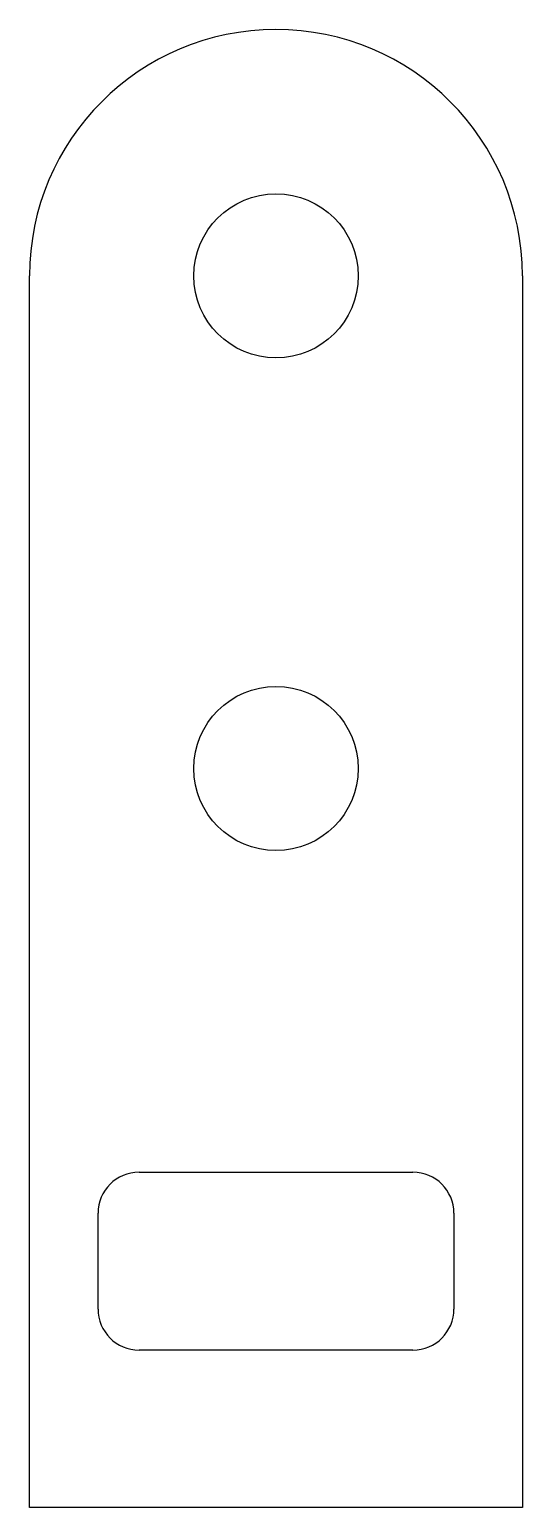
# Model space of a CAD drawing. Header units: millimetres. Extents: x 150.6 to 159.6, y 199 to 226.
import ezdxf

# ---------------------------------------------------------------- set-up
doc = ezdxf.new("R2010")
doc.units = ezdxf.units.MM
doc.layers.add('Default', color=7, linetype='Continuous')

msp = doc.modelspace()

# ---------------------------------------------------------------- linework, layer by layer
at = {"layer": 'Default', "color": 7, "linetype": 'Continuous'}
for p, q in [((150.591, 198.994), (150.591, 221.494)), ((159.591, 221.494), (159.591, 198.994)), ((152.591, 205.119), (157.591, 205.119)), ((151.841, 202.619), (151.841, 204.369)), ((158.341, 204.369), (158.341, 202.619)), ((157.591, 201.869), (152.591, 201.869)), ((159.591, 198.994), (150.591, 198.994))]:
    msp.add_line(p, q, dxfattribs=at)
for centre in [(155.091, 221.494), (155.091, 212.494)]:
    msp.add_circle(centre, 1.5, dxfattribs=at)
for centre, radius, start, end in [((155.091, 221.494), 4.5, 0, 180), ((152.591, 204.369), 0.75, 90, 180), ((157.591, 204.369), 0.75, 0, 90), ((152.591, 202.619), 0.75, 180, 270), ((157.591, 202.619), 0.75, 270, 0)]:
    msp.add_arc(centre, radius, start, end, dxfattribs=at)

doc.saveas('drawing.dxf')
